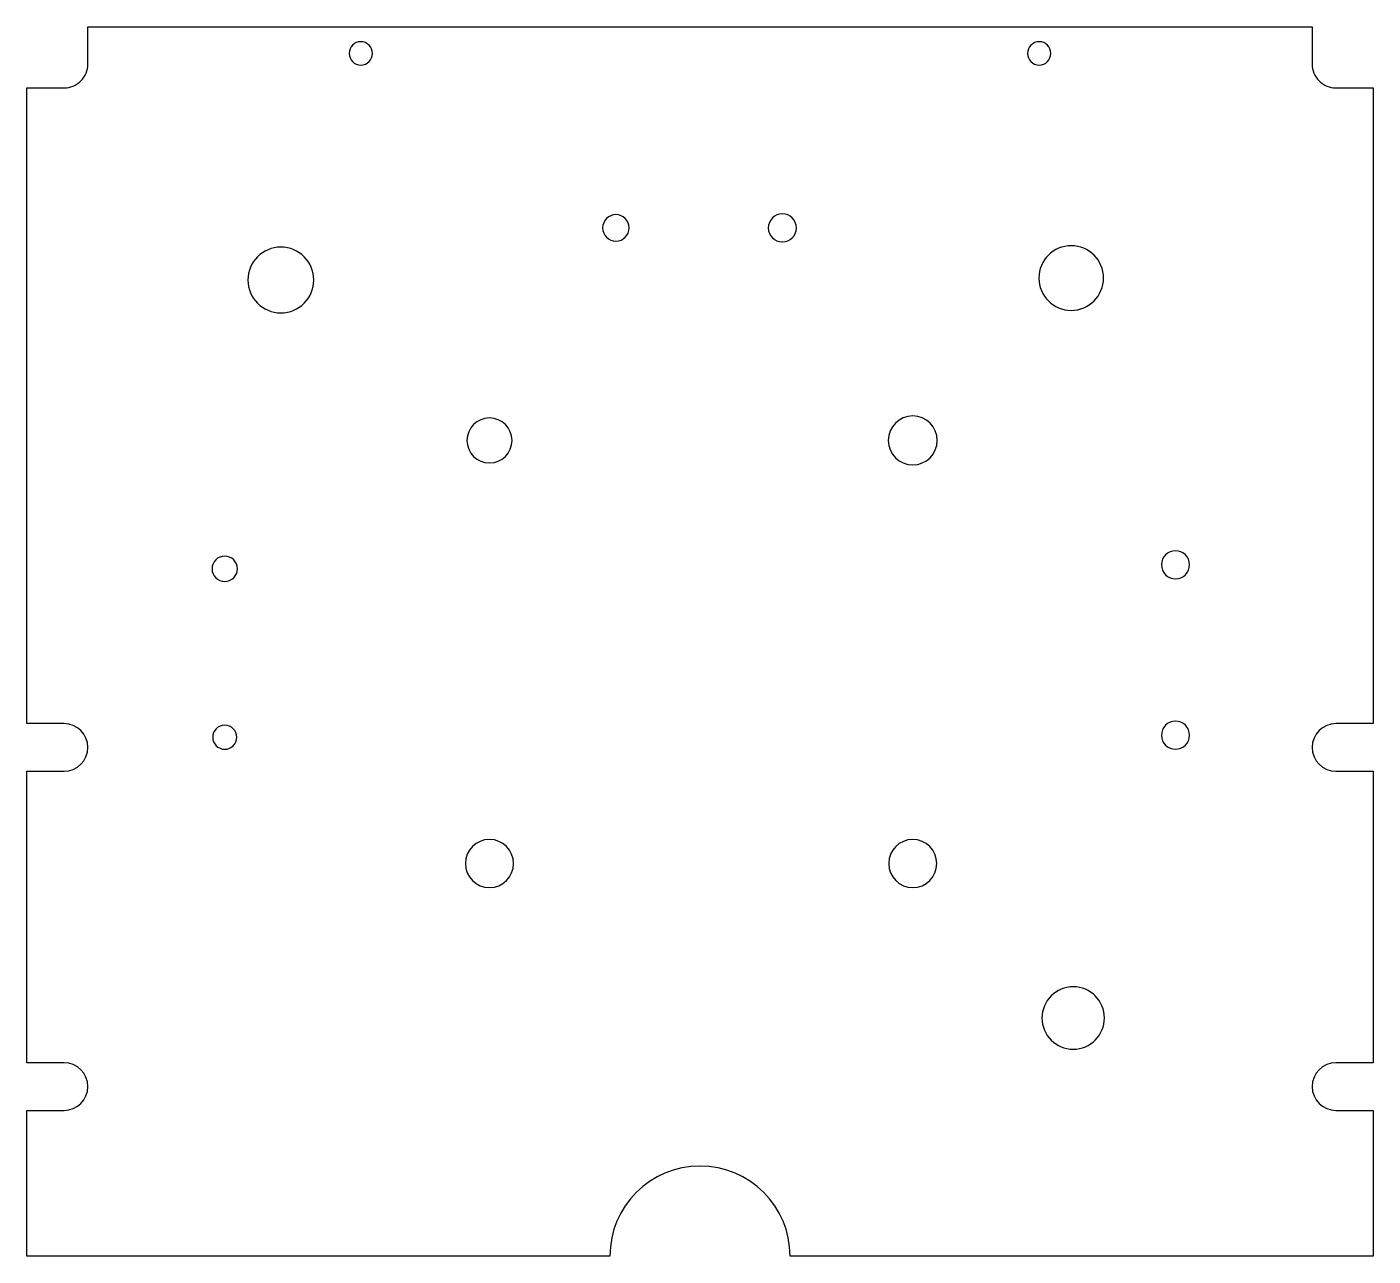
# Model space of a CAD drawing. Header units: metres. Extents: x -0.127 to 0.127, y -0.164 to 0.068.
import ezdxf

# ---------------------------------------------------------------- set-up
doc = ezdxf.new("R2010")
doc.units = ezdxf.units.M
doc.layers.get('0').update_dxf_attribs({"linetype": 'CONTINUOUS'})

msp = doc.modelspace()

# ---------------------------------------------------------------- linework, layer by layer
msp.add_lwpolyline([(0.1155, 0.061, 0.414214), (0.12, 0.0565), (0.127, 0.0565), (0.127, -0.0635), (0.12, -0.0635, 1), (0.12, -0.0725), (0.127, -0.0725), (0.127, -0.1275), (0.12, -0.1275, 1), (0.12, -0.1365), (0.127, -0.1365), (0.127, -0.164), (0.017, -0.164, 1), (-0.017, -0.164), (-0.127, -0.164), (-0.127, -0.1365), (-0.12, -0.1365, 1), (-0.12, -0.1275), (-0.127, -0.1275), (-0.127, -0.0725), (-0.12, -0.0725, 1), (-0.12, -0.0635), (-0.127, -0.0635), (-0.127, 0.0565), (-0.12, 0.0565, 0.414214), (-0.1155, 0.061), (-0.1155, 0.068), (0.1155, 0.068)], format="xyb", close=True)
at = {"extrusion": (0, 0, -1)}
for centre, radius in [((0.064, 0.063), 0.0022), ((-0.064, 0.063), 0.0022), ((0.01587, 0.03007), 0.0025), ((-0.01554, 0.03007), 0.00265), ((0.07908, 0.02023), 0.00621), ((-0.07004, 0.0206), 0.0061), ((0.03972, -0.01005), 0.00425), ((-0.04014, -0.01005), 0.00462), ((0.08968, -0.03428), 0.00239), ((-0.08972, -0.03352), 0.00265), ((-0.08972, -0.06569), 0.00265), ((0.08968, -0.06607), 0.00227), ((0.03972, -0.08991), 0.00454), ((-0.04014, -0.08991), 0.00454), ((-0.07042, -0.11906), 0.00589)]:
    msp.add_circle(centre, radius, dxfattribs=at)

doc.saveas('drawing.dxf')
